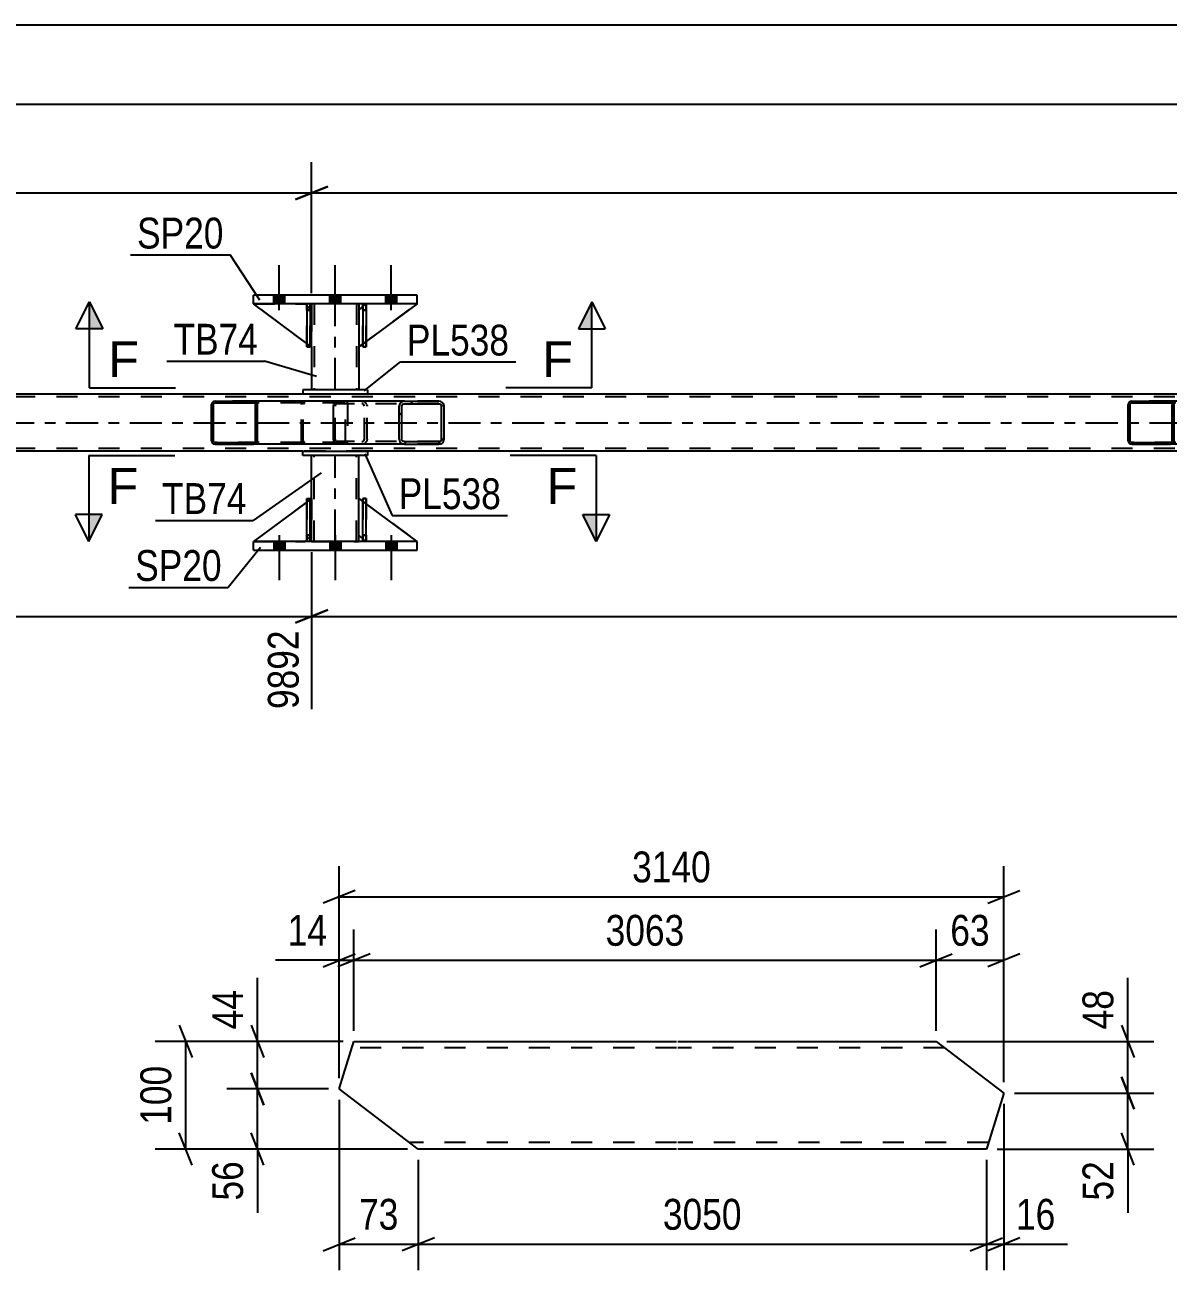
# Model space of a CAD drawing. Header units: millimetres. Extents: x 0 to 841, y 0 to 594.
# Drawn here: x 479.6 to 585.8, y 156.6 to 272.2 of the extents above; entities that cross this region are included whole.
import ezdxf

# ---------------------------------------------------------------- set-up
doc = ezdxf.new("R2010")
doc.units = ezdxf.units.MM
doc.linetypes.add('DXK_LINE_DOT2', pattern=[3.9198, 1.9599, -1.9599])
doc.linetypes.add('DXK_LINE_DOT3', pattern=[5.9187, 2.979, -0.9799, 0.9799, -0.9799])
doc.styles.add('Arial', font='ARIAL.TTF', dxfattribs={"height": 0.2})
doc.styles.add('Arial Narrow', font='ARIALN.TTF', dxfattribs={"height": 0.2})

# ---------------------------------------------------------------- blocks, each defined once
blk = doc.blocks.new('Part-318888822-3168 - 3092')
at = {"color": 2, "linetype": 'Continuous'}
for p, q in [((511.44, 238.33), (505.44, 238.33)), ((505.44, 238.33), (505.44, 237.93)), ((511.44, 238.33), (511.44, 237.93)), ((511.44, 237.93), (505.44, 237.93))]:
    blk.add_line(p, q, dxfattribs=at)
blk = doc.blocks.new('Part-318888822-3224 - 3092')
at = {"color": 7, "linetype": 'DXK_LINE_DOT2'}
for p, q in [((506.24, 228.25), (500.84, 224.25)), ((506.24, 224.85), (506.24, 228.25)), ((506.24, 228.25), (506.24, 224.85)), ((505.64, 224.25), (506.24, 224.85)), ((506.24, 224.85), (505.64, 224.25)), ((506.24, 224.85), (506.24, 224.85)), ((500.84, 224.25), (505.64, 224.25))]:
    blk.add_line(p, q, dxfattribs=at)
blk = doc.blocks.new('Part-318888822-3217 - 3092')
at = {"color": 2, "linetype": 'Continuous'}
for p, q in [((505.79, 227.92), (500.84, 224.25)), ((506.24, 228.25), (506.11, 228.15)), ((506.24, 224.85), (506.24, 228.25)), ((506.24, 224.85), (506.11, 224.72)), ((506.24, 224.85), (506.24, 224.85)), ((505.79, 224.4), (505.64, 224.25))]:
    blk.add_line(p, q, dxfattribs=at)
at = {"color": 7, "linetype": 'DXK_LINE_DOT2'}
for p, q in [((506.11, 228.15), (505.79, 227.92)), ((506.24, 224.85), (506.24, 228.25)), ((506.24, 224.85), (505.64, 224.25)), ((506.11, 224.72), (505.79, 224.4)), ((500.84, 224.25), (505.64, 224.25))]:
    blk.add_line(p, q, dxfattribs=at)
blk = doc.blocks.new('Part-318888822-3153 - 3092')
at = {"color": 2, "linetype": 'Continuous'}
for p, q in [((506.11, 246.33), (505.79, 246.33)), ((505.79, 246.33), (505.79, 242.33)), ((506.11, 246.33), (506.11, 246.33)), ((506.11, 246.33), (506.11, 242.33)), ((506.11, 242.33), (505.79, 242.33))]:
    blk.add_line(p, q, dxfattribs=at)
at = {"color": 7, "linetype": 'DXK_LINE_DOT2'}
for p, q in [((505.79, 245.73), (505.79, 246.33)), ((506.11, 245.73), (505.79, 245.73)), ((505.79, 245.73), (505.79, 242.33)), ((506.11, 245.73), (506.11, 246.33)), ((506.11, 246.33), (506.11, 246.33)), ((506.11, 242.33), (506.11, 245.73))]:
    blk.add_line(p, q, dxfattribs=at)
blk = doc.blocks.new('Part-318888822-3158 - 3092')
at = {"color": 2, "linetype": 'Continuous'}
for p, q in [((506.24, 228.25), (506.24, 232.25)), ((510.64, 228.25), (510.64, 232.25)), ((506.24, 224.25), (506.24, 224.85)), ((510.64, 224.25), (510.64, 224.85))]:
    blk.add_line(p, q, dxfattribs=at)
at = {"color": 7, "linetype": 'DXK_LINE_DOT2'}
for p, q in [((510.64, 232.25), (506.24, 232.25)), ((506.48, 224.25), (506.48, 232.25)), ((510.4, 224.25), (510.4, 232.25)), ((506.24, 224.85), (506.24, 228.25)), ((510.64, 224.85), (510.64, 228.25)), ((506.24, 224.25), (510.64, 224.25))]:
    blk.add_line(p, q, dxfattribs=at)
at = {"color": 7, "linetype": 'DXK_LINE_DOT3'}
blk.add_line((508.44, 224.25), (508.44, 232.25), dxfattribs=at)
blk = doc.blocks.new('Part-318888822-3227 - 3092')
at = {"color": 7, "linetype": 'DXK_LINE_DOT2'}
for p, q in [((511.31, 228.25), (510.99, 228.25)), ((510.99, 224.85), (510.99, 228.25)), ((510.99, 228.25), (510.99, 224.25)), ((511.31, 228.25), (511.31, 224.85)), ((511.31, 224.25), (511.31, 228.25)), ((511.31, 224.85), (510.99, 224.85)), ((510.99, 224.25), (510.99, 224.85)), ((511.31, 224.85), (511.31, 224.25)), ((511.31, 224.25), (510.99, 224.25)), ((511.31, 224.25), (511.31, 224.25))]:
    blk.add_line(p, q, dxfattribs=at)
blk = doc.blocks.new('Part-318888822-3163 - 3092')
at = {"color": 2, "linetype": 'Continuous'}
for p, q in [((505.44, 232.65), (511.44, 232.65)), ((505.44, 232.25), (505.44, 232.65)), ((511.44, 232.65), (511.44, 232.25)), ((511.44, 232.25), (505.44, 232.25))]:
    blk.add_line(p, q, dxfattribs=at)
blk = doc.blocks.new('Part-318888822-3183 - 3092')
at = {"color": 2, "linetype": 'Continuous'}
for p, q in [((506.24, 246.33), (506.24, 245.73)), ((510.64, 246.33), (510.64, 245.73)), ((506.24, 242.33), (506.24, 238.33)), ((510.64, 242.33), (510.64, 238.33))]:
    blk.add_line(p, q, dxfattribs=at)
at = {"color": 7, "linetype": 'DXK_LINE_DOT2'}
for p, q in [((510.64, 246.33), (506.24, 246.33)), ((506.24, 245.73), (506.24, 242.33)), ((506.48, 246.33), (506.48, 238.33)), ((510.4, 246.33), (510.4, 238.33)), ((510.64, 245.73), (510.64, 242.33)), ((510.64, 238.33), (506.24, 238.33))]:
    blk.add_line(p, q, dxfattribs=at)
at = {"color": 7, "linetype": 'DXK_LINE_DOT3'}
blk.add_line((508.44, 238.33), (508.44, 246.33), dxfattribs=at)
blk = doc.blocks.new('Part-318888822-3250 - 3092')
at = {"color": 7, "linetype": 'DXK_LINE_DOT2'}
for p, q in [((505.79, 245.73), (505.79, 246.33)), ((505.79, 246.33), (505.79, 246.33)), ((505.79, 246.33), (505.79, 242.33)), ((506.11, 246.33), (505.79, 246.33)), ((505.79, 242.33), (505.79, 245.73)), ((505.79, 245.73), (506.11, 245.73)), ((506.11, 245.73), (506.11, 246.33)), ((506.11, 242.33), (506.11, 246.33)), ((506.11, 245.73), (506.11, 242.33)), ((505.79, 242.33), (506.11, 242.33))]:
    blk.add_line(p, q, dxfattribs=at)
blk = doc.blocks.new('Part-318888822-3190 - 3092')
at = {"color": 2, "linetype": 'Continuous'}
for p, q in [((505.79, 224.25), (505.79, 228.25)), ((505.79, 228.25), (506.11, 228.25)), ((506.11, 224.25), (506.11, 228.25)), ((505.79, 224.25), (505.79, 224.25)), ((506.11, 224.25), (505.79, 224.25))]:
    blk.add_line(p, q, dxfattribs=at)
at = {"color": 7, "linetype": 'DXK_LINE_DOT2'}
for p, q in [((505.79, 228.25), (505.79, 224.85)), ((506.11, 224.85), (506.11, 228.25)), ((505.79, 224.85), (505.79, 224.25)), ((505.79, 224.85), (506.11, 224.85)), ((506.11, 224.25), (506.11, 224.85)), ((506.11, 224.25), (506.11, 224.25))]:
    blk.add_line(p, q, dxfattribs=at)
blk = doc.blocks.new('Part-318888822-3192 - 3092')
at = {"color": 7, "linetype": 'DXK_LINE_DOT2'}
for p, q in [((505.79, 228.25), (506.11, 228.25)), ((505.79, 224.85), (505.79, 228.25)), ((505.79, 228.25), (505.79, 224.25)), ((506.11, 228.25), (506.11, 224.85)), ((506.11, 224.25), (506.11, 228.15)), ((506.11, 224.85), (505.79, 224.85)), ((505.79, 224.25), (505.79, 224.85)), ((506.11, 224.85), (506.11, 224.25)), ((506.11, 224.25), (505.79, 224.25)), ((506.11, 224.25), (506.11, 224.25))]:
    blk.add_line(p, q, dxfattribs=at)
blk = doc.blocks.new('Part-318888822-3209 - 3092')
at = {"color": 2, "linetype": 'Continuous'}
for p, q in [((500.84, 246.33), (500.84, 247.13)), ((516.04, 247.13), (500.84, 247.13)), ((516.04, 246.33), (516.04, 247.13)), ((516.04, 246.33), (500.84, 246.33))]:
    blk.add_line(p, q, dxfattribs=at)
at = {"color": 7, "linetype": 'DXK_LINE_DOT2'}
for p, q in [((500.84, 246.33), (500.84, 247.13)), ((516.04, 246.33), (516.04, 247.13))]:
    blk.add_line(p, q, dxfattribs=at)
blk = doc.blocks.new('Part-318888822-3214 - 3092')
at = {"color": 2, "linetype": 'Continuous'}
for p, q in [((500.84, 223.45), (500.84, 224.25)), ((516.04, 224.25), (500.84, 224.25)), ((500.84, 223.45), (516.04, 223.45)), ((516.04, 223.45), (516.04, 224.25))]:
    blk.add_line(p, q, dxfattribs=at)
at = {"color": 7, "linetype": 'DXK_LINE_DOT2'}
for p, q in [((500.84, 223.45), (500.84, 224.25)), ((516.04, 223.45), (516.04, 224.25))]:
    blk.add_line(p, q, dxfattribs=at)
blk = doc.blocks.new('Part-318888822-3215 - 3092')
at = {"color": 2, "linetype": 'Continuous'}
for p, q in [((510.64, 224.85), (510.64, 228.25)), ((510.99, 227.99), (510.64, 228.25)), ((516.04, 224.25), (511.31, 227.75)), ((510.99, 224.49), (510.64, 224.85))]:
    blk.add_line(p, q, dxfattribs=at)
at = {"color": 7, "linetype": 'DXK_LINE_DOT2'}
for p, q in [((511.31, 227.75), (510.99, 227.99)), ((511.24, 224.25), (510.99, 224.49)), ((516.04, 224.25), (511.24, 224.25)), ((516.04, 224.25), (516.04, 224.25)), ((516.04, 224.25), (516.04, 224.25))]:
    blk.add_line(p, q, dxfattribs=at)
blk = doc.blocks.new('Part-318888822-3216 - 3092')
at = {"color": 7, "linetype": 'DXK_LINE_DOT2'}
for p, q in [((510.64, 224.85), (510.64, 228.25)), ((510.64, 228.25), (516.04, 224.25)), ((511.24, 224.25), (510.64, 224.85)), ((516.04, 224.25), (511.24, 224.25))]:
    blk.add_line(p, q, dxfattribs=at)
blk = doc.blocks.new('Part-318888822-3220 - 3092')
at = {"linetype": 'Continuous'}
h = blk.add_hatch(dxfattribs=at)
h.set_pattern_fill('', scale=0.7, style=0, pattern_type=0)
h.set_pattern_definition([(45, (518.5134, 236.9922), (-1.57154, 1.57154), [])])
h.paths.add_polyline_path([(518.55, 236.81), (518.51, 236.99), (518.4, 237.15), (518.24, 237.25), (518.05, 237.29), (514.86, 237.29), (514.67, 237.25), (514.51, 237.15), (514.4, 236.99), (514.36, 236.81), (514.36, 233.77), (514.4, 233.58), (514.51, 233.43), (514.67, 233.33), (514.86, 233.29), (518.05, 233.29), (518.24, 233.33), (518.4, 233.43), (518.51, 233.58), (518.55, 233.77)])
h.paths.add_polyline_path([(518.28, 233.68), (518.23, 233.6), (518.15, 233.55), (518.05, 233.53), (514.86, 233.53), (514.77, 233.55), (514.69, 233.6), (514.63, 233.68), (514.61, 233.77), (514.61, 236.81), (514.63, 236.9), (514.69, 236.98), (514.77, 237.03), (514.86, 237.05), (518.05, 237.05), (518.15, 237.03), (518.23, 236.98), (518.28, 236.9), (518.3, 236.81), (518.3, 233.77)])
at = {"color": 2, "linetype": 'Continuous'}
for p, q in [((508.31, 236.99), (508.37, 237.15)), ((508.37, 237.15), (508.46, 237.25)), ((508.46, 237.25), (508.56, 237.29)), ((514.86, 237.29), (508.56, 237.29)), ((514.86, 237.29), (514.67, 237.25)), ((514.86, 237.29), (518.05, 237.29)), ((518.24, 237.25), (518.05, 237.29)), ((508.29, 236.81), (508.31, 236.99)), ((508.29, 233.77), (508.29, 236.81)), ((514.4, 236.99), (514.36, 236.81)), ((514.36, 233.77), (514.36, 236.81)), ((514.61, 236.81), (514.63, 236.9)), ((514.61, 233.77), (514.61, 236.81)), ((514.63, 236.9), (514.69, 236.98)), ((514.69, 236.98), (514.77, 237.03)), ((514.77, 237.03), (514.86, 237.05)), ((514.86, 237.05), (518.05, 237.05)), ((518.05, 237.05), (518.15, 237.03)), ((518.15, 237.03), (518.23, 236.98)), ((518.23, 236.98), (518.28, 236.9)), ((518.28, 236.9), (518.3, 236.81)), ((518.3, 233.77), (518.3, 236.81)), ((518.55, 236.81), (518.51, 236.99)), ((518.55, 233.77), (518.55, 236.81)), ((508.31, 233.58), (508.29, 233.77)), ((514.36, 233.77), (514.4, 233.58)), ((514.63, 233.68), (514.61, 233.77)), ((514.69, 233.6), (514.63, 233.68)), ((518.28, 233.68), (518.23, 233.6)), ((518.3, 233.77), (518.28, 233.68)), ((518.51, 233.58), (518.55, 233.77)), ((508.37, 233.43), (508.31, 233.58)), ((508.46, 233.33), (508.37, 233.43)), ((508.56, 233.29), (508.46, 233.33)), ((514.86, 233.29), (508.56, 233.29)), ((514.67, 233.33), (514.86, 233.29)), ((514.77, 233.55), (514.69, 233.6)), ((514.86, 233.53), (514.77, 233.55)), ((514.86, 233.53), (518.05, 233.53)), ((514.86, 233.29), (518.05, 233.29)), ((518.15, 233.55), (518.05, 233.53)), ((518.05, 233.29), (518.24, 233.33)), ((518.23, 233.6), (518.15, 233.55))]:
    blk.add_line(p, q, dxfattribs=at)
at = {"color": 7, "linetype": 'DXK_LINE_DOT2'}
for p, q in [((509.56, 237.05), (509.56, 237.29)), ((510.9, 237.29), (511.09, 237.25)), ((518.05, 237.29), (514.86, 237.29)), ((508.44, 236.9), (508.43, 236.81)), ((508.43, 233.77), (508.43, 236.81)), ((508.47, 236.98), (508.44, 236.9)), ((508.51, 237.03), (508.47, 236.98)), ((508.56, 237.05), (508.51, 237.03)), ((518.05, 237.05), (508.56, 237.05)), ((510.99, 237.03), (510.9, 237.05)), ((511.08, 236.98), (510.99, 237.03)), ((511.13, 236.9), (511.08, 236.98)), ((511.15, 236.81), (511.13, 236.9)), ((511.15, 233.77), (511.15, 236.81)), ((511.36, 236.99), (511.4, 236.81)), ((511.4, 233.77), (511.4, 236.81)), ((508.43, 233.77), (508.44, 233.68)), ((508.44, 233.68), (508.47, 233.6)), ((511.08, 233.6), (511.13, 233.68)), ((511.13, 233.68), (511.15, 233.77)), ((511.4, 233.77), (511.36, 233.58)), ((508.47, 233.6), (508.51, 233.55)), ((508.51, 233.55), (508.56, 233.53)), ((518.05, 233.53), (508.56, 233.53)), ((509.56, 233.29), (509.56, 233.53)), ((510.9, 233.53), (510.99, 233.55)), ((511.09, 233.33), (510.9, 233.29)), ((510.99, 233.55), (511.08, 233.6)), ((518.05, 233.29), (514.86, 233.29))]:
    blk.add_line(p, q, dxfattribs=at)
for centre, start, end in [((510.91, 236.79), 23.8494, 68.8059), ((510.91, 233.78), 291.1941, 336.1506)]:
    blk.add_arc(centre, 0.492, start, end, dxfattribs=at)
at = {"color": 2, "linetype": 'Continuous'}
for centre, start, end in [((514.85, 236.79), 111.1941, 156.1506), ((518.06, 236.79), 23.8494, 68.8059), ((514.85, 233.78), 203.8494, 248.8059), ((518.06, 233.78), 291.1941, 336.1506)]:
    blk.add_arc(centre, 0.492, start, end, dxfattribs=at)
blk = doc.blocks.new('Part-318888822-3221 - 3092')
at = {"linetype": 'Continuous'}
h = blk.add_hatch(dxfattribs=at)
h.set_pattern_fill('', scale=0.7, style=0, pattern_type=0)
h.set_pattern_definition([(45, (586.3143, 237.091), (-1.57154, 1.57154), [])])
h.paths.add_polyline_path([(586.34, 236.97), (586.31, 237.09), (586.24, 237.19), (586.13, 237.26), (586, 237.29), (582.42, 237.29), (582.29, 237.26), (582.18, 237.19), (582.11, 237.09), (582.08, 236.97), (582.08, 233.61), (582.11, 233.49), (582.18, 233.38), (582.29, 233.31), (582.42, 233.29), (586, 233.29), (586.13, 233.31), (586.24, 233.38), (586.31, 233.49), (586.34, 233.61)])
h.paths.add_polyline_path([(586.16, 233.55), (586.12, 233.5), (586.06, 233.46), (586, 233.45), (582.42, 233.45), (582.36, 233.46), (582.3, 233.5), (582.27, 233.55), (582.25, 233.61), (582.25, 236.97), (582.27, 237.03), (582.3, 237.08), (582.36, 237.12), (582.42, 237.13), (586, 237.13), (586.06, 237.12), (586.12, 237.08), (586.16, 237.03), (586.17, 236.97), (586.17, 233.61)])
at = {"color": 2, "linetype": 'Continuous'}
for p, q in [((582.42, 237.29), (582.29, 237.26)), ((582.36, 237.12), (582.42, 237.13)), ((582.42, 237.29), (586, 237.29)), ((582.42, 237.13), (586, 237.13)), ((593.7, 237.29), (586, 237.29)), ((586.13, 237.26), (586, 237.29)), ((586, 237.13), (586.06, 237.12)), ((582.11, 237.09), (582.08, 236.97)), ((582.08, 233.61), (582.08, 236.97)), ((582.25, 236.97), (582.27, 237.03)), ((582.25, 233.61), (582.25, 236.97)), ((582.27, 237.03), (582.3, 237.08)), ((582.3, 237.08), (582.36, 237.12)), ((586.06, 237.12), (586.12, 237.08)), ((586.12, 237.08), (586.16, 237.03)), ((586.16, 237.03), (586.17, 236.97)), ((586.17, 233.61), (586.17, 236.97)), ((586.34, 236.97), (586.31, 237.09)), ((586.34, 233.61), (586.34, 236.97)), ((582.08, 233.61), (582.11, 233.49)), ((582.27, 233.55), (582.25, 233.61)), ((582.3, 233.5), (582.27, 233.55)), ((582.29, 233.31), (582.42, 233.29)), ((582.36, 233.46), (582.3, 233.5)), ((582.42, 233.45), (582.36, 233.46)), ((582.42, 233.45), (586, 233.45)), ((582.42, 233.29), (586, 233.29)), ((586.06, 233.46), (586, 233.45)), ((586, 233.29), (586.13, 233.31)), ((593.7, 233.29), (586, 233.29)), ((586.12, 233.5), (586.06, 233.46)), ((586.16, 233.55), (586.12, 233.5)), ((586.17, 233.61), (586.16, 233.55)), ((586.31, 233.49), (586.34, 233.61))]:
    blk.add_line(p, q, dxfattribs=at)
at = {"color": 7, "linetype": 'DXK_LINE_DOT2'}
for p, q in [((586, 237.29), (582.42, 237.29)), ((594.35, 237.13), (582.42, 237.13)), ((590.64, 237.26), (590.77, 237.29)), ((590.77, 237.13), (590.71, 237.12)), ((594.35, 237.29), (593.7, 237.29)), ((594.35, 237.29), (594.48, 237.26)), ((594.41, 237.12), (594.35, 237.13)), ((590.43, 236.97), (590.46, 237.09)), ((590.43, 233.61), (590.43, 236.97)), ((590.62, 237.03), (590.6, 236.97)), ((590.6, 233.61), (590.6, 236.97)), ((590.65, 237.08), (590.62, 237.03)), ((590.71, 237.12), (590.65, 237.08)), ((594.47, 237.08), (594.41, 237.12)), ((594.51, 237.03), (594.47, 237.08)), ((594.52, 236.97), (594.51, 237.03)), ((594.52, 233.61), (594.52, 236.97)), ((594.66, 237.09), (594.68, 236.99)), ((594.68, 236.99), (594.69, 236.97)), ((594.69, 236.97), (594.69, 233.61)), ((594.35, 233.45), (582.42, 233.45)), ((586, 233.29), (582.42, 233.29)), ((590.46, 233.49), (590.43, 233.61)), ((590.6, 233.61), (590.62, 233.55)), ((590.62, 233.55), (590.65, 233.5)), ((590.77, 233.29), (590.64, 233.31)), ((590.65, 233.5), (590.71, 233.46)), ((590.71, 233.46), (590.77, 233.45)), ((594.35, 233.29), (593.7, 233.29)), ((594.35, 233.45), (594.41, 233.46)), ((594.48, 233.31), (594.35, 233.29)), ((594.41, 233.46), (594.47, 233.5)), ((594.47, 233.5), (594.51, 233.55)), ((594.51, 233.55), (594.52, 233.61)), ((594.69, 233.61), (594.66, 233.49))]:
    blk.add_line(p, q, dxfattribs=at)
at = {"color": 2, "linetype": 'Continuous'}
for centre, start, end in [((582.41, 236.95), 110.7584, 155.6801), ((586.01, 236.95), 24.3199, 69.2416), ((582.41, 233.62), 204.3199, 249.2416), ((586.01, 233.62), 290.7584, 335.6801)]:
    blk.add_arc(centre, 0.331, start, end, dxfattribs=at)
at = {"color": 7, "linetype": 'DXK_LINE_DOT2'}
for centre, start, end in [((590.76, 236.95), 110.7584, 155.6801), ((590.76, 233.62), 204.3199, 249.2416), ((594.36, 233.62), 290.7584, 335.6801)]:
    blk.add_arc(centre, 0.331, start, end, dxfattribs=at)
blk = doc.blocks.new('Part-318888822-3225 - 3092')
at = {"color": 2, "linetype": 'Continuous'}
for p, q in [((510.99, 224.25), (510.99, 228.25)), ((510.99, 228.25), (511.31, 228.25)), ((511.31, 224.25), (511.31, 228.25)), ((510.99, 224.25), (510.99, 224.25)), ((511.31, 224.25), (510.99, 224.25))]:
    blk.add_line(p, q, dxfattribs=at)
at = {"color": 7, "linetype": 'DXK_LINE_DOT2'}
for p, q in [((510.99, 228.25), (510.99, 224.85)), ((511.31, 224.85), (511.31, 228.25)), ((510.99, 224.85), (510.99, 224.25)), ((510.99, 224.85), (511.31, 224.85)), ((511.31, 224.25), (511.31, 224.85)), ((511.31, 224.25), (511.31, 224.25))]:
    blk.add_line(p, q, dxfattribs=at)
blk = doc.blocks.new('Part-318888822-3229 - 3092')
at = {"color": 2, "linetype": 'Continuous'}
for p, q in [((510.99, 246.08), (510.64, 245.73)), ((510.64, 245.73), (510.64, 242.33)), ((516.04, 246.33), (511.31, 242.83)), ((510.99, 242.59), (510.64, 242.33))]:
    blk.add_line(p, q, dxfattribs=at)
at = {"color": 7, "linetype": 'DXK_LINE_DOT2'}
for p, q in [((511.24, 246.33), (510.99, 246.08)), ((516.04, 246.33), (511.24, 246.33)), ((511.31, 242.83), (510.99, 242.59))]:
    blk.add_line(p, q, dxfattribs=at)
blk = doc.blocks.new('Bolt-318888822-3366 - 3092')
at = {"linetype": 'Continuous'}
for points in [[(502.72, 246.33), (503.76, 246.33), (503.76, 247.13), (502.72, 247.13)], [(502.72, 246.33), (503.76, 246.33), (503.76, 247.13), (502.72, 247.13)], [(502.72, 246.33), (503.76, 246.33), (503.76, 247.13), (502.72, 247.13)], [(507.92, 246.33), (508.96, 246.33), (508.96, 247.13), (507.92, 247.13)], [(507.92, 246.33), (508.96, 246.33), (508.96, 247.13), (507.92, 247.13)], [(513.12, 246.33), (514.16, 246.33), (514.16, 247.13), (513.12, 247.13)], [(513.12, 246.33), (514.16, 246.33), (514.16, 247.13), (513.12, 247.13)], [(513.12, 246.33), (514.16, 246.33), (514.16, 247.13), (513.12, 247.13)]]:
    blk.add_hatch(color=1, dxfattribs=at).paths.add_polyline_path(points)
at = {"color": 1, "linetype": 'Continuous'}
for p, q in [((503.24, 245.73), (503.24, 249.93)), ((503.24, 245.73), (503.24, 249.93)), ((503.24, 245.73), (503.24, 249.93)), ((508.44, 245.73), (508.44, 249.93)), ((508.44, 245.73), (508.44, 249.93)), ((513.64, 245.73), (513.64, 249.93)), ((513.64, 245.73), (513.64, 249.93)), ((513.64, 245.73), (513.64, 249.93)), ((502.72, 246.33), (502.72, 247.13)), ((502.72, 246.33), (502.72, 247.13)), ((502.72, 246.33), (502.72, 247.13)), ((503.76, 246.33), (503.76, 247.13)), ((503.76, 246.33), (503.76, 247.13)), ((503.76, 246.33), (503.76, 247.13)), ((507.92, 246.33), (507.92, 247.13)), ((507.92, 246.33), (507.92, 247.13)), ((508.96, 246.33), (508.96, 247.13)), ((508.96, 246.33), (508.96, 247.13)), ((513.12, 246.33), (513.12, 247.13)), ((513.12, 246.33), (513.12, 247.13)), ((513.12, 246.33), (513.12, 247.13)), ((514.16, 246.33), (514.16, 247.13)), ((514.16, 246.33), (514.16, 247.13)), ((514.16, 246.33), (514.16, 247.13))]:
    blk.add_line(p, q, dxfattribs=at)
blk = doc.blocks.new('Part-318888822-3269 - 3092')
at = {"color": 7, "linetype": 'DXK_LINE_DOT2'}
for p, q in [((511.24, 246.33), (510.64, 245.73)), ((510.64, 242.33), (516.04, 246.33)), ((510.64, 245.73), (510.64, 242.33)), ((516.04, 246.33), (511.24, 246.33))]:
    blk.add_line(p, q, dxfattribs=at)
blk = doc.blocks.new('Part-318888822-3270 - 3092')
at = {"color": 2, "linetype": 'Continuous'}
for p, q in [((505.79, 242.66), (500.84, 246.33)), ((505.79, 246.17), (505.64, 246.33)), ((506.24, 245.73), (506.11, 245.85)), ((506.24, 245.73), (506.24, 245.73)), ((506.24, 242.33), (506.24, 245.73)), ((506.11, 242.42), (506.24, 242.33)), ((506.24, 242.33), (506.24, 242.33))]:
    blk.add_line(p, q, dxfattribs=at)
at = {"color": 7, "linetype": 'DXK_LINE_DOT2'}
for p, q in [((505.64, 246.33), (500.84, 246.33)), ((505.64, 246.33), (506.24, 245.73)), ((506.11, 245.85), (505.79, 246.17)), ((506.24, 245.73), (506.24, 242.33)), ((506.11, 242.42), (505.79, 242.66))]:
    blk.add_line(p, q, dxfattribs=at)
blk = doc.blocks.new('Part-318888822-3271 - 3092')
at = {"color": 7, "linetype": 'DXK_LINE_DOT2'}
for p, q in [((506.24, 242.33), (500.84, 246.33)), ((500.84, 246.33), (505.64, 246.33)), ((505.64, 246.33), (506.24, 245.73)), ((506.24, 245.73), (505.64, 246.33)), ((506.24, 245.73), (506.24, 242.33)), ((506.24, 245.73), (506.24, 245.73)), ((506.24, 245.73), (506.24, 242.33))]:
    blk.add_line(p, q, dxfattribs=at)
blk = doc.blocks.new('Part-318888822-3272 - 3092')
at = {"color": 2, "linetype": 'Continuous'}
for p, q in [((511.31, 246.33), (510.99, 246.33)), ((510.99, 246.33), (510.99, 242.33)), ((511.31, 246.33), (511.31, 246.33)), ((511.31, 246.33), (511.31, 242.33)), ((511.31, 242.33), (510.99, 242.33))]:
    blk.add_line(p, q, dxfattribs=at)
at = {"color": 7, "linetype": 'DXK_LINE_DOT2'}
for p, q in [((510.99, 245.73), (510.99, 246.33)), ((511.31, 245.73), (510.99, 245.73)), ((510.99, 245.73), (510.99, 242.33)), ((511.31, 245.73), (511.31, 246.33)), ((511.31, 246.33), (511.31, 246.33)), ((511.31, 242.33), (511.31, 245.73))]:
    blk.add_line(p, q, dxfattribs=at)
blk = doc.blocks.new('Part-318888822-3274 - 3092')
at = {"color": 7, "linetype": 'DXK_LINE_DOT2'}
for p, q in [((510.99, 245.73), (510.99, 246.33)), ((510.99, 246.33), (510.99, 246.33)), ((510.99, 246.33), (510.99, 242.33)), ((511.31, 246.33), (510.99, 246.33)), ((510.99, 242.33), (510.99, 245.73)), ((510.99, 245.73), (511.31, 245.73)), ((511.31, 245.73), (511.31, 246.33)), ((511.31, 242.33), (511.31, 246.33)), ((511.31, 245.73), (511.31, 242.33)), ((510.99, 242.33), (511.31, 242.33))]:
    blk.add_line(p, q, dxfattribs=at)
blk = doc.blocks.new('Part-318888822-3333 - 3092')
at = {"color": 7, "linetype": 'DXK_LINE_DOT2'}
for p, q in [((774.56, 237.69), (110.21, 237.69)), ((511.44, 237.93), (505.44, 237.93)), ((774.56, 232.89), (110.21, 232.89)), ((511.44, 232.65), (505.44, 232.65))]:
    blk.add_line(p, q, dxfattribs=at)
at = {"color": 2, "linetype": 'Continuous'}
for p, q in [((505.44, 237.93), (256.23, 237.93)), ((675.71, 237.93), (511.44, 237.93)), ((505.44, 232.65), (256.23, 232.65)), ((675.71, 232.65), (511.44, 232.65))]:
    blk.add_line(p, q, dxfattribs=at)
at = {"color": 7, "linetype": 'DXK_LINE_DOT3'}
blk.add_line((110.55, 235.29), (774.56, 235.29), dxfattribs=at)
blk = doc.blocks.new('Part-318888822-3335 - 3092')
at = {"linetype": 'Continuous'}
h = blk.add_hatch(dxfattribs=at)
h.set_pattern_fill('', scale=0.7, style=0, pattern_type=0)
h.set_pattern_definition([(45, (501.181, 237.091), (-1.57154, 1.57154), [])])
h.paths.add_polyline_path([(501.21, 236.97), (501.18, 237.09), (501.11, 237.19), (501, 237.26), (500.87, 237.29), (497.29, 237.29), (497.16, 237.26), (497.05, 237.19), (496.98, 237.09), (496.95, 236.97), (496.95, 233.61), (496.98, 233.49), (497.05, 233.38), (497.16, 233.31), (497.29, 233.29), (500.87, 233.29), (501, 233.31), (501.11, 233.38), (501.18, 233.49), (501.21, 233.61)])
h.paths.add_polyline_path([(501.02, 233.55), (500.99, 233.5), (500.93, 233.46), (500.87, 233.45), (497.29, 233.45), (497.23, 233.46), (497.17, 233.5), (497.13, 233.55), (497.12, 233.61), (497.12, 236.97), (497.13, 237.03), (497.17, 237.08), (497.23, 237.12), (497.29, 237.13), (500.87, 237.13), (500.93, 237.12), (500.99, 237.08), (501.02, 237.03), (501.04, 236.97), (501.04, 233.61)])
at = {"color": 2, "linetype": 'Continuous'}
for p, q in [((497.29, 237.29), (497.16, 237.26)), ((497.23, 237.12), (497.29, 237.13)), ((497.29, 237.29), (500.87, 237.29)), ((497.29, 237.13), (500.87, 237.13)), ((508.56, 237.29), (500.87, 237.29)), ((501, 237.26), (500.87, 237.29)), ((500.87, 237.13), (500.93, 237.12)), ((496.98, 237.09), (496.95, 236.97)), ((496.95, 233.61), (496.95, 236.97)), ((497.12, 236.97), (497.13, 237.03)), ((497.12, 233.61), (497.12, 236.97)), ((497.13, 237.03), (497.17, 237.08)), ((497.17, 237.08), (497.23, 237.12)), ((500.93, 237.12), (500.99, 237.08)), ((500.99, 237.08), (501.02, 237.03)), ((501.02, 237.03), (501.04, 236.97)), ((501.04, 233.61), (501.04, 236.97)), ((501.21, 236.97), (501.18, 237.09)), ((501.21, 233.61), (501.21, 236.97)), ((496.95, 233.61), (496.98, 233.49)), ((497.13, 233.55), (497.12, 233.61)), ((497.17, 233.5), (497.13, 233.55)), ((497.16, 233.31), (497.29, 233.29)), ((497.23, 233.46), (497.17, 233.5)), ((497.29, 233.45), (497.23, 233.46)), ((497.29, 233.45), (500.87, 233.45)), ((497.29, 233.29), (500.87, 233.29)), ((500.93, 233.46), (500.87, 233.45)), ((500.87, 233.29), (501, 233.31)), ((508.56, 233.29), (500.87, 233.29)), ((500.99, 233.5), (500.93, 233.46)), ((501.02, 233.55), (500.99, 233.5)), ((501.04, 233.61), (501.02, 233.55)), ((501.18, 233.49), (501.21, 233.61))]:
    blk.add_line(p, q, dxfattribs=at)
at = {"color": 7, "linetype": 'DXK_LINE_DOT2'}
for p, q in [((500.87, 237.29), (497.29, 237.29)), ((509.22, 237.13), (497.29, 237.13)), ((505.51, 237.26), (505.64, 237.29)), ((505.64, 237.13), (505.58, 237.12)), ((509.22, 237.29), (508.56, 237.29)), ((509.22, 237.29), (509.35, 237.26)), ((509.28, 237.12), (509.22, 237.13)), ((505.3, 236.97), (505.33, 237.09)), ((505.3, 233.61), (505.3, 236.97)), ((505.48, 237.03), (505.47, 236.97)), ((505.47, 233.61), (505.47, 236.97)), ((505.52, 237.08), (505.48, 237.03)), ((505.58, 237.12), (505.52, 237.08)), ((509.34, 237.08), (509.28, 237.12)), ((509.37, 237.03), (509.34, 237.08)), ((509.39, 236.97), (509.37, 237.03)), ((509.39, 233.61), (509.39, 236.97)), ((509.53, 237.09), (509.55, 236.99)), ((509.55, 236.99), (509.56, 236.97)), ((509.56, 236.97), (509.56, 233.61)), ((509.22, 233.45), (497.29, 233.45)), ((500.87, 233.29), (497.29, 233.29)), ((505.33, 233.49), (505.3, 233.61)), ((505.47, 233.61), (505.48, 233.55)), ((505.48, 233.55), (505.52, 233.5)), ((505.64, 233.29), (505.51, 233.31)), ((505.52, 233.5), (505.53, 233.49)), ((505.53, 233.49), (505.58, 233.46)), ((505.58, 233.46), (505.64, 233.45)), ((509.22, 233.29), (508.56, 233.29)), ((509.22, 233.45), (509.28, 233.46)), ((509.35, 233.31), (509.22, 233.29)), ((509.28, 233.46), (509.34, 233.5)), ((509.34, 233.5), (509.37, 233.55)), ((509.37, 233.55), (509.39, 233.61)), ((509.55, 233.58), (509.53, 233.49)), ((509.56, 233.61), (509.55, 233.58))]:
    blk.add_line(p, q, dxfattribs=at)
at = {"color": 2, "linetype": 'Continuous'}
for centre, start, end in [((497.28, 236.95), 110.7583, 155.68), ((500.88, 236.95), 24.32, 69.2417), ((497.28, 233.62), 204.32, 249.2417), ((500.88, 233.62), 290.7583, 335.68)]:
    blk.add_arc(centre, 0.331, start, end, dxfattribs=at)
at = {"color": 7, "linetype": 'DXK_LINE_DOT2'}
for centre, start, end in [((505.63, 236.95), 110.7583, 155.68), ((505.63, 233.62), 204.32, 249.2417), ((509.23, 233.62), 290.7583, 335.68)]:
    blk.add_arc(centre, 0.331, start, end, dxfattribs=at)
blk = doc.blocks.new('Bolt-318888822-3365 - 3092')
at = {"linetype": 'Continuous'}
for points in [[(503.76, 224.25), (502.72, 224.25), (502.72, 223.45), (503.76, 223.45)], [(503.76, 224.25), (502.72, 224.25), (502.72, 223.45), (503.76, 223.45)], [(503.76, 224.25), (502.72, 224.25), (502.72, 223.45), (503.76, 223.45)], [(508.96, 224.25), (507.92, 224.25), (507.92, 223.45), (508.96, 223.45)], [(508.96, 224.25), (507.92, 224.25), (507.92, 223.45), (508.96, 223.45)], [(514.16, 224.25), (513.12, 224.25), (513.12, 223.45), (514.16, 223.45)], [(514.16, 224.25), (513.12, 224.25), (513.12, 223.45), (514.16, 223.45)], [(514.16, 224.25), (513.12, 224.25), (513.12, 223.45), (514.16, 223.45)]]:
    blk.add_hatch(color=1, dxfattribs=at).paths.add_polyline_path(points)
at = {"color": 1, "linetype": 'Continuous'}
for p, q in [((503.24, 224.85), (503.24, 220.65)), ((503.24, 224.85), (503.24, 220.65)), ((503.24, 224.85), (503.24, 220.65)), ((508.44, 224.85), (508.44, 220.65)), ((508.44, 224.85), (508.44, 220.65)), ((513.64, 224.85), (513.64, 220.65)), ((513.64, 224.85), (513.64, 220.65)), ((513.64, 224.85), (513.64, 220.65)), ((502.72, 224.25), (502.72, 223.45)), ((502.72, 224.25), (502.72, 223.45)), ((502.72, 224.25), (502.72, 223.45)), ((503.76, 224.25), (503.76, 223.45)), ((503.76, 224.25), (503.76, 223.45)), ((503.76, 224.25), (503.76, 223.45)), ((507.92, 224.25), (507.92, 223.45)), ((507.92, 224.25), (507.92, 223.45)), ((508.96, 224.25), (508.96, 223.45)), ((508.96, 224.25), (508.96, 223.45)), ((513.12, 224.25), (513.12, 223.45)), ((513.12, 224.25), (513.12, 223.45)), ((513.12, 224.25), (513.12, 223.45)), ((514.16, 224.25), (514.16, 223.45)), ((514.16, 224.25), (514.16, 223.45)), ((514.16, 224.25), (514.16, 223.45))]:
    blk.add_line(p, q, dxfattribs=at)
blk = doc.blocks.new('Part-318888822-1473 - 1471')
at = {"color": 2, "linetype": 'Continuous'}
for p, q in [((508.8, 173.4), (510.17, 177.81)), ((510.17, 177.81), (540.14, 177.81)), ((540.24, 177.81), (564.24, 177.81)), ((564.24, 177.81), (570.53, 173.02)), ((516.14, 167.81), (508.8, 173.4)), ((570.53, 173.02), (568.91, 167.81)), ((540.14, 167.81), (516.14, 167.81)), ((568.91, 167.81), (540.24, 167.81))]:
    blk.add_line(p, q, dxfattribs=at)
at = {"color": 7, "linetype": 'DXK_LINE_DOT2'}
for p, q in [((540.14, 177.21), (509.99, 177.21)), ((565.03, 177.21), (540.24, 177.21)), ((540.14, 168.41), (515.36, 168.41)), ((569.09, 168.41), (540.24, 168.41))]:
    blk.add_line(p, q, dxfattribs=at)
blk = doc.blocks.new('StraightDimension-318888822-21139 - 3092')
at = {"color": 7, "linetype": 'Continuous'}
for p, q in [((506.24, 247.33), (506.24, 259.48)), ((507.74, 257.23), (504.74, 256.03)), ((506.24, 256.63), (676.51, 256.63))]:
    blk.add_line(p, q, dxfattribs=at)
blk = doc.blocks.new('StraightDimension-318888822-21180 - 3092')
at = {"color": 7, "linetype": 'Continuous'}
for p, q in [((506.24, 223.25), (506.24, 208.69)), ((504.74, 216.7), (507.74, 217.9)), ((251.02, 217.3), (506.24, 217.3))]:
    blk.add_line(p, q, dxfattribs=at)
at = {"color": 0, "linetype": 'Continuous'}
blk.add_wipeout([(505.64, 216.6), (501.44, 216.6), (501.44, 208.09), (505.64, 208.09)], dxfattribs=at)
at = {"color": 3, "linetype": 'Continuous', "style": 'Arial Narrow'}
blk.add_text('9892', height=2.863, rotation=90.0002, dxfattribs=at).set_placement((505.04, 208.69))
blk = doc.blocks.new('StraightDimension-318888822-3442 - 3092')
at = {"color": 7, "linetype": 'Continuous'}
blk.add_line((108.91, 272.24), (785.42, 272.24), dxfattribs=at)
blk = doc.blocks.new('StraightDimension-318888822-15617 - 3092')
at = {"color": 7, "linetype": 'Continuous'}
blk.add_line((109.54, 264.87), (784.78, 264.87), dxfattribs=at)
blk = doc.blocks.new('StraightDimension-318888822-21140 - 3092')
at = {"color": 7, "linetype": 'Continuous'}
for p, q in [((506.24, 247.33), (506.24, 259.48)), ((504.74, 256.03), (507.74, 257.23)), ((251.02, 256.63), (506.24, 256.63))]:
    blk.add_line(p, q, dxfattribs=at)
blk = doc.blocks.new('StraightDimension-318888822-21179 - 3092')
at = {"color": 7, "linetype": 'Continuous'}
for p, q in [((506.24, 223.25), (506.24, 208.69)), ((507.74, 217.9), (504.74, 216.7)), ((506.24, 217.3), (676.51, 217.3))]:
    blk.add_line(p, q, dxfattribs=at)
blk = doc.blocks.new('StraightDimension-318888822-1522 - 1471')
at = {"color": 7, "linetype": 'Continuous'}
for p, q in [((508.8, 174.4), (508.8, 194.09)), ((570.53, 174.02), (570.53, 194.09)), ((510.3, 191.84), (507.3, 190.64)), ((508.8, 191.24), (570.53, 191.24)), ((569.03, 190.64), (572.03, 191.84))]:
    blk.add_line(p, q, dxfattribs=at)
at = {"color": 0}
blk.add_wipeout([(543.92, 191.99), (543.92, 196.19), (535.41, 196.19), (535.41, 191.99)], dxfattribs=at)
at = {"color": 3, "style": 'Arial Narrow'}
blk.add_text('3140', height=2.863, dxfattribs=at).set_placement((536.01, 192.59))
blk = doc.blocks.new('StraightDimension-318888822-1648 - 1471')
at = {"color": 7, "linetype": 'Continuous'}
for p, q in [((508.8, 172.4), (508.8, 156.57)), ((516.14, 166.81), (516.14, 156.57)), ((507.3, 158.37), (510.3, 159.57)), ((508.8, 158.97), (516.14, 158.97)), ((517.64, 159.57), (514.64, 158.37))]:
    blk.add_line(p, q, dxfattribs=at)
at = {"color": 0}
blk.add_wipeout([(514.9, 159.72), (514.9, 163.92), (510.05, 163.92), (510.05, 159.72)], dxfattribs=at)
at = {"color": 3, "style": 'Arial Narrow'}
blk.add_text('73', height=2.863, dxfattribs=at).set_placement((510.65, 160.32))
blk = doc.blocks.new('StraightDimension-318888822-1476 - 1471')
at = {"color": 7, "linetype": 'Continuous'}
for p, q in [((564.24, 178.81), (564.24, 188.2)), ((570.53, 174.02), (570.53, 188.2)), ((562.74, 184.75), (565.74, 185.95)), ((564.24, 185.35), (570.53, 185.35)), ((572.03, 185.95), (569.03, 184.75))]:
    blk.add_line(p, q, dxfattribs=at)
at = {"color": 0}
blk.add_wipeout([(569.82, 186.1), (569.82, 190.3), (564.96, 190.3), (564.96, 186.1)], dxfattribs=at)
at = {"color": 3, "style": 'Arial Narrow'}
blk.add_text('63', height=2.863, dxfattribs=at).set_placement((565.56, 186.7))
blk = doc.blocks.new('StraightDimension-318888822-1494 - 1471')
at = {"color": 7, "linetype": 'Continuous'}
for p, q in [((510.17, 178.81), (510.17, 188.2)), ((564.24, 178.81), (564.24, 188.2)), ((511.67, 185.95), (508.67, 184.75)), ((510.17, 185.35), (564.24, 185.35)), ((562.74, 184.75), (565.74, 185.95))]:
    blk.add_line(p, q, dxfattribs=at)
at = {"color": 0}
blk.add_wipeout([(541.47, 186.1), (541.47, 190.3), (532.95, 190.3), (532.95, 186.1)], dxfattribs=at)
at = {"color": 3, "style": 'Arial Narrow'}
blk.add_text('3063', height=2.863, dxfattribs=at).set_placement((533.55, 186.7))
blk = doc.blocks.new('StraightDimension-318888822-1533 - 1471')
at = {"color": 7, "linetype": 'Continuous'}
for p, q in [((493.95, 179.31), (495.15, 176.31)), ((509.17, 177.81), (491.7, 177.81)), ((494.55, 167.81), (494.55, 177.81)), ((495.15, 166.31), (493.95, 169.31)), ((515.14, 167.81), (491.7, 167.81))]:
    blk.add_line(p, q, dxfattribs=at)
at = {"color": 0}
blk.add_wipeout([(493.8, 176.15), (489.6, 176.15), (489.6, 169.47), (493.8, 169.47)], dxfattribs=at)
at = {"color": 3, "style": 'Arial Narrow'}
blk.add_text('100', height=2.863, rotation=90.0002, dxfattribs=at).set_placement((493.2, 170.07))
blk = doc.blocks.new('StraightDimension-318888822-1580 - 1471')
at = {"color": 7, "linetype": 'Continuous'}
for p, q in [((500.62, 174.9), (501.82, 171.9)), ((507.8, 173.4), (498.37, 173.4)), ((501.22, 167.81), (501.22, 173.4)), ((501.82, 166.31), (500.62, 169.31)), ((515.14, 167.81), (498.37, 167.81)), ((501.22, 167.81), (501.22, 161.9)), ((501.22, 167.81), (501.22, 161.9))]:
    blk.add_line(p, q, dxfattribs=at)
at = {"color": 0}
blk.add_wipeout([(500.47, 167.28), (496.27, 167.28), (496.27, 162.43), (500.47, 162.43)], dxfattribs=at)
at = {"color": 3, "style": 'Arial Narrow'}
blk.add_text('56', height=2.863, rotation=90.0002, dxfattribs=at).set_placement((499.87, 163.03))
blk = doc.blocks.new('StraightDimension-318888822-1509 - 1471')
at = {"color": 7, "linetype": 'Continuous'}
for p, q in [((508.8, 174.4), (508.8, 188.2)), ((510.17, 178.81), (510.17, 188.2)), ((508.8, 185.35), (502.9, 185.35)), ((508.8, 185.35), (502.9, 185.35)), ((507.3, 184.75), (510.3, 185.95)), ((511.67, 185.95), (508.67, 184.75)), ((508.8, 185.35), (510.17, 185.35))]:
    blk.add_line(p, q, dxfattribs=at)
at = {"color": 0}
blk.add_wipeout([(508.28, 186.1), (508.28, 190.3), (503.42, 190.3), (503.42, 186.1)], dxfattribs=at)
at = {"color": 3, "style": 'Arial Narrow'}
blk.add_text('14', height=2.863, dxfattribs=at).set_placement((504.02, 186.7))
blk = doc.blocks.new('StraightDimension-318888822-1561 - 1471')
at = {"color": 7, "linetype": 'Continuous'}
for p, q in [((501.22, 177.81), (501.22, 183.71)), ((501.22, 177.81), (501.22, 183.71)), ((500.62, 179.31), (501.82, 176.31)), ((509.17, 177.81), (498.37, 177.81)), ((501.22, 173.4), (501.22, 177.81)), ((501.82, 171.9), (500.62, 174.9)), ((507.8, 173.4), (498.37, 173.4))]:
    blk.add_line(p, q, dxfattribs=at)
at = {"color": 0}
blk.add_wipeout([(500.47, 183.19), (496.27, 183.19), (496.27, 178.33), (500.47, 178.33)], dxfattribs=at)
at = {"color": 3, "style": 'Arial Narrow'}
blk.add_text('44', height=2.863, rotation=90.0002, dxfattribs=at).set_placement((499.87, 178.93))
blk = doc.blocks.new('StraightDimension-318888822-1605 - 1471')
at = {"color": 7, "linetype": 'Continuous'}
for p, q in [((516.14, 166.81), (516.14, 156.57)), ((568.91, 166.81), (568.91, 156.57)), ((517.64, 159.57), (514.64, 158.37)), ((516.14, 158.97), (568.91, 158.97)), ((567.41, 158.37), (570.41, 159.57))]:
    blk.add_line(p, q, dxfattribs=at)
at = {"color": 0}
blk.add_wipeout([(546.78, 159.72), (546.78, 163.92), (538.27, 163.92), (538.27, 159.72)], dxfattribs=at)
at = {"color": 3, "style": 'Arial Narrow'}
blk.add_text('3050', height=2.863, dxfattribs=at).set_placement((538.87, 160.32))
blk = doc.blocks.new('StraightDimension-318888822-1631 - 1471')
at = {"color": 7, "linetype": 'Continuous'}
for p, q in [((570.53, 172.02), (570.53, 156.57)), ((568.91, 166.81), (568.91, 156.57)), ((567.41, 158.37), (570.41, 159.57)), ((568.91, 158.97), (570.53, 158.97)), ((572.03, 159.57), (569.03, 158.37)), ((570.53, 158.97), (576.44, 158.97)), ((570.53, 158.97), (576.44, 158.97))]:
    blk.add_line(p, q, dxfattribs=at)
at = {"color": 0}
blk.add_wipeout([(575.91, 159.72), (575.91, 163.92), (571.06, 163.92), (571.06, 159.72)], dxfattribs=at)
at = {"color": 3, "style": 'Arial Narrow'}
blk.add_text('16', height=2.863, dxfattribs=at).set_placement((571.66, 160.32))
blk = doc.blocks.new('StraightDimension-318888822-1666 - 1471')
at = {"color": 7, "linetype": 'Continuous'}
for p, q in [((581.45, 174.52), (582.65, 171.52)), ((571.53, 173.02), (584.45, 173.02)), ((582.05, 167.81), (582.05, 173.02)), ((582.65, 166.31), (581.45, 169.31)), ((569.91, 167.81), (584.45, 167.81)), ((582.05, 167.81), (582.05, 161.9)), ((582.05, 167.81), (582.05, 161.9))]:
    blk.add_line(p, q, dxfattribs=at)
at = {"color": 0}
blk.add_wipeout([(581.3, 167.28), (577.1, 167.28), (577.1, 162.43), (581.3, 162.43)], dxfattribs=at)
at = {"color": 3, "style": 'Arial Narrow'}
blk.add_text('52', height=2.863, rotation=90.0002, dxfattribs=at).set_placement((580.7, 163.03))
blk = doc.blocks.new('StraightDimension-318888822-1690 - 1471')
at = {"color": 7, "linetype": 'Continuous'}
for p, q in [((582.05, 177.81), (582.05, 183.71)), ((582.05, 177.81), (582.05, 183.71)), ((581.45, 179.31), (582.65, 176.31)), ((565.24, 177.81), (584.45, 177.81)), ((582.05, 173.02), (582.05, 177.81)), ((582.65, 171.52), (581.45, 174.52)), ((571.53, 173.02), (584.45, 173.02))]:
    blk.add_line(p, q, dxfattribs=at)
at = {"color": 0}
blk.add_wipeout([(581.3, 183.19), (577.1, 183.19), (577.1, 178.33), (581.3, 178.33)], dxfattribs=at)
at = {"color": 3, "style": 'Arial Narrow'}
blk.add_text('48', height=2.863, rotation=90.0002, dxfattribs=at).set_placement((580.7, 178.93))
blk = doc.blocks.new('Mark-318888822-3154 - 3092')
at = {"color": 30, "linetype": 'Continuous'}
for p in [(507.13, 230.64), (491.75, 226.21)]:
    blk.add_line(p, (500.8, 226.21), dxfattribs=at)
at = {"color": 0}
blk.add_wipeout([(500.2, 226.81), (500.2, 229.81), (492.35, 229.81), (492.35, 226.81)], dxfattribs=at)
blk.add_wipeout([(500.2, 226.81), (500.2, 229.81), (492.35, 229.81), (492.35, 226.81)], dxfattribs=at)
at = {"color": 3, "style": 'Arial Narrow'}
blk.add_text('TB74', height=2.863, dxfattribs=at).set_placement((492.35, 226.81))
blk = doc.blocks.new('Mark-318888822-3159 - 3092')
at = {"color": 30, "linetype": 'Continuous'}
for p, q in [((511.17, 232.41), (513.73, 226.66)), ((513.73, 226.66), (524.43, 226.66))]:
    blk.add_line(p, q, dxfattribs=at)
at = {"color": 0}
blk.add_wipeout([(523.83, 227.26), (523.83, 230.26), (514.33, 230.26), (514.33, 227.26)], dxfattribs=at)
blk.add_wipeout([(523.83, 227.26), (523.83, 230.26), (514.33, 230.26), (514.33, 227.26)], dxfattribs=at)
at = {"color": 3, "style": 'Arial Narrow'}
blk.add_text('PL538', height=2.863, dxfattribs=at).set_placement((514.33, 227.26))
blk = doc.blocks.new('Mark-318888822-3179 - 3092')
at = {"color": 30, "linetype": 'Continuous'}
for p in [(492.81, 241.01), (506.7, 239.57)]:
    blk.add_line(p, (501.86, 241.01), dxfattribs=at)
at = {"color": 0}
blk.add_wipeout([(501.26, 241.61), (501.26, 244.61), (493.41, 244.61), (493.41, 241.61)], dxfattribs=at)
blk.add_wipeout([(501.26, 241.61), (501.26, 244.61), (493.41, 244.61), (493.41, 241.61)], dxfattribs=at)
at = {"color": 3, "style": 'Arial Narrow'}
blk.add_text('TB74', height=2.863, dxfattribs=at).set_placement((493.41, 241.61))
blk = doc.blocks.new('Mark-318888822-3164 - 3092')
at = {"color": 30, "linetype": 'Continuous'}
for p, q in [((511.13, 238.24), (514.49, 240.93)), ((514.49, 240.93), (525.2, 240.93))]:
    blk.add_line(p, q, dxfattribs=at)
at = {"color": 0}
blk.add_wipeout([(524.6, 241.53), (524.6, 244.53), (515.09, 244.53), (515.09, 241.53)], dxfattribs=at)
blk.add_wipeout([(524.6, 241.53), (524.6, 244.53), (515.09, 244.53), (515.09, 241.53)], dxfattribs=at)
at = {"color": 3, "style": 'Arial Narrow'}
blk.add_text('PL538', height=2.863, dxfattribs=at).set_placement((515.09, 241.53))
blk = doc.blocks.new('Mark-318888822-3205 - 3092')
at = {"color": 30, "linetype": 'Continuous'}
for p in [(489.43, 250.87), (501.42, 246.66)]:
    blk.add_line(p, (498.67, 250.87), dxfattribs=at)
at = {"color": 0}
blk.add_wipeout([(498.07, 251.47), (498.07, 254.47), (490.03, 254.47), (490.03, 251.47)], dxfattribs=at)
blk.add_wipeout([(498.07, 251.47), (498.07, 254.47), (490.03, 254.47), (490.03, 251.47)], dxfattribs=at)
at = {"color": 3, "style": 'Arial Narrow'}
blk.add_text('SP20', height=2.863, dxfattribs=at).set_placement((490.03, 251.47))
blk = doc.blocks.new('Mark-318888822-3210 - 3092')
at = {"color": 30, "linetype": 'Continuous'}
for p in [(501.48, 223.69), (489.26, 219.99)]:
    blk.add_line(p, (498.5, 219.99), dxfattribs=at)
at = {"color": 0}
blk.add_wipeout([(497.9, 220.59), (497.9, 223.59), (489.86, 223.59), (489.86, 220.59)], dxfattribs=at)
blk.add_wipeout([(497.9, 220.59), (497.9, 223.59), (489.86, 223.59), (489.86, 220.59)], dxfattribs=at)
at = {"color": 3, "style": 'Arial Narrow'}
blk.add_text('SP20', height=2.863, dxfattribs=at).set_placement((489.86, 220.59))
blk = doc.blocks.new('SectionMark-318888822-3612 - 3092')
at = {"linetype": 'Continuous'}
for points in [[(486.86, 244.02), (485.61, 244.02), (485.61, 246.52)], [(532.27, 244.02), (531.02, 244.02), (532.27, 246.52)]]:
    blk.add_hatch(color=6, dxfattribs=at).paths.add_polyline_path(points)
at = {"color": 6, "linetype": 'Continuous'}
for p, q in [((484.36, 244.02), (485.61, 246.52)), ((485.61, 238.52), (485.61, 246.52)), ((485.61, 246.52), (486.86, 244.02)), ((532.27, 246.52), (531.02, 244.02)), ((532.27, 238.52), (532.27, 246.52)), ((532.27, 246.52), (533.52, 244.02)), ((486.86, 244.02), (484.36, 244.02)), ((531.02, 244.02), (533.52, 244.02)), ((485.61, 238.52), (493.61, 238.52)), ((532.27, 238.52), (524.27, 238.52))]:
    blk.add_line(p, q, dxfattribs=at)
at = {"color": 0, "linetype": 'Continuous'}
for points in [[(490.21, 239.52), (490.21, 243.02), (487.36, 243.02), (487.36, 239.52)], [(530.52, 239.52), (530.52, 243.02), (527.67, 243.02), (527.67, 239.52)]]:
    blk.add_wipeout(points, dxfattribs=at)
at = {"color": 3, "linetype": 'Continuous', "style": 'Arial'}
for p in [(487.36, 239.52), (527.67, 239.52)]:
    blk.add_text('F', height=3.34, dxfattribs=at).set_placement(p)
blk = doc.blocks.new('SectionMark-318888822-3614 - 3092')
at = {"linetype": 'Continuous'}
for points in [[(485.55, 226.75), (486.8, 226.75), (485.55, 224.25)], [(531.42, 226.75), (532.67, 226.75), (532.67, 224.25)]]:
    blk.add_hatch(color=6, dxfattribs=at).paths.add_polyline_path(points)
at = {"color": 6, "linetype": 'Continuous'}
for p, q in [((485.55, 232.25), (493.55, 232.25)), ((485.55, 232.25), (485.55, 224.25)), ((532.67, 232.25), (524.67, 232.25)), ((532.67, 232.25), (532.67, 224.25)), ((485.55, 224.25), (484.3, 226.75)), ((486.8, 226.75), (484.3, 226.75)), ((485.55, 224.25), (486.8, 226.75)), ((531.42, 226.75), (533.92, 226.75)), ((532.67, 224.25), (531.42, 226.75)), ((533.92, 226.75), (532.67, 224.25))]:
    blk.add_line(p, q, dxfattribs=at)
at = {"color": 0, "linetype": 'Continuous'}
for points in [[(490.15, 227.75), (490.15, 231.25), (487.3, 231.25), (487.3, 227.75)], [(530.92, 227.75), (530.92, 231.25), (528.06, 231.25), (528.06, 227.75)]]:
    blk.add_wipeout(points, dxfattribs=at)
at = {"color": 3, "linetype": 'Continuous', "style": 'Arial'}
for p in [(487.3, 227.75), (528.06, 227.75)]:
    blk.add_text('F', height=3.34, dxfattribs=at).set_placement(p)

msp = doc.modelspace()

# ---------------------------------------------------------------- block references
for name in ['Bolt-318888822-3366 - 3092', 'Part-318888822-3209 - 3092', 'Part-318888822-3270 - 3092', 'Part-318888822-3271 - 3092', 'Part-318888822-3153 - 3092', 'Part-318888822-3250 - 3092', 'Part-318888822-3183 - 3092', 'Part-318888822-3229 - 3092', 'Part-318888822-3269 - 3092', 'Part-318888822-3272 - 3092', 'Part-318888822-3274 - 3092', 'Part-318888822-3168 - 3092', 'Part-318888822-3333 - 3092', 'Part-318888822-3335 - 3092', 'Part-318888822-3220 - 3092', 'Part-318888822-3221 - 3092', 'Part-318888822-3163 - 3092', 'Part-318888822-3158 - 3092', 'Part-318888822-3224 - 3092', 'Part-318888822-3217 - 3092', 'Part-318888822-3190 - 3092', 'Part-318888822-3192 - 3092', 'Part-318888822-3215 - 3092', 'Part-318888822-3216 - 3092', 'Part-318888822-3227 - 3092', 'Part-318888822-3225 - 3092', 'Bolt-318888822-3365 - 3092', 'Part-318888822-3214 - 3092', 'Part-318888822-1473 - 1471']:
    msp.add_blockref(name, (0, 0))

# ---------------------------------------------------------------- next in the draw order: block references
for name in ['StraightDimension-318888822-21139 - 3092', 'Mark-318888822-3159 - 3092', 'Mark-318888822-3154 - 3092', 'StraightDimension-318888822-21180 - 3092', 'StraightDimension-318888822-1522 - 1471', 'StraightDimension-318888822-1648 - 1471']:
    msp.add_blockref(name, (0, 0))

# ---------------------------------------------------------------- next in the draw order: block references
for name in ['StraightDimension-318888822-3442 - 3092', 'Mark-318888822-3210 - 3092', 'StraightDimension-318888822-21179 - 3092', 'StraightDimension-318888822-1476 - 1471']:
    msp.add_blockref(name, (0, 0))

# ---------------------------------------------------------------- next in the draw order: block references
for name in ['StraightDimension-318888822-15617 - 3092', 'SectionMark-318888822-3614 - 3092', 'StraightDimension-318888822-1494 - 1471']:
    msp.add_blockref(name, (0, 0))

# ---------------------------------------------------------------- next in the draw order: block references
for name in ['StraightDimension-318888822-21140 - 3092', 'Mark-318888822-3179 - 3092', 'Mark-318888822-3164 - 3092', 'StraightDimension-318888822-1533 - 1471']:
    msp.add_blockref(name, (0, 0))

# ---------------------------------------------------------------- next in the draw order: block references
for name in ['Mark-318888822-3205 - 3092', 'StraightDimension-318888822-1580 - 1471']:
    msp.add_blockref(name, (0, 0))

# ---------------------------------------------------------------- next in the draw order: block references
for name in ['SectionMark-318888822-3612 - 3092', 'StraightDimension-318888822-1509 - 1471', 'StraightDimension-318888822-1605 - 1471']:
    msp.add_blockref(name, (0, 0))

# ---------------------------------------------------------------- next in the draw order: block references
for name in ['StraightDimension-318888822-1561 - 1471', 'StraightDimension-318888822-1631 - 1471']:
    msp.add_blockref(name, (0, 0))

# ---------------------------------------------------------------- next in the draw order: block references
msp.add_blockref('StraightDimension-318888822-1666 - 1471', (0, 0))

# ---------------------------------------------------------------- next in the draw order: block references
msp.add_blockref('StraightDimension-318888822-1690 - 1471', (0, 0))

doc.saveas('drawing.dxf')
